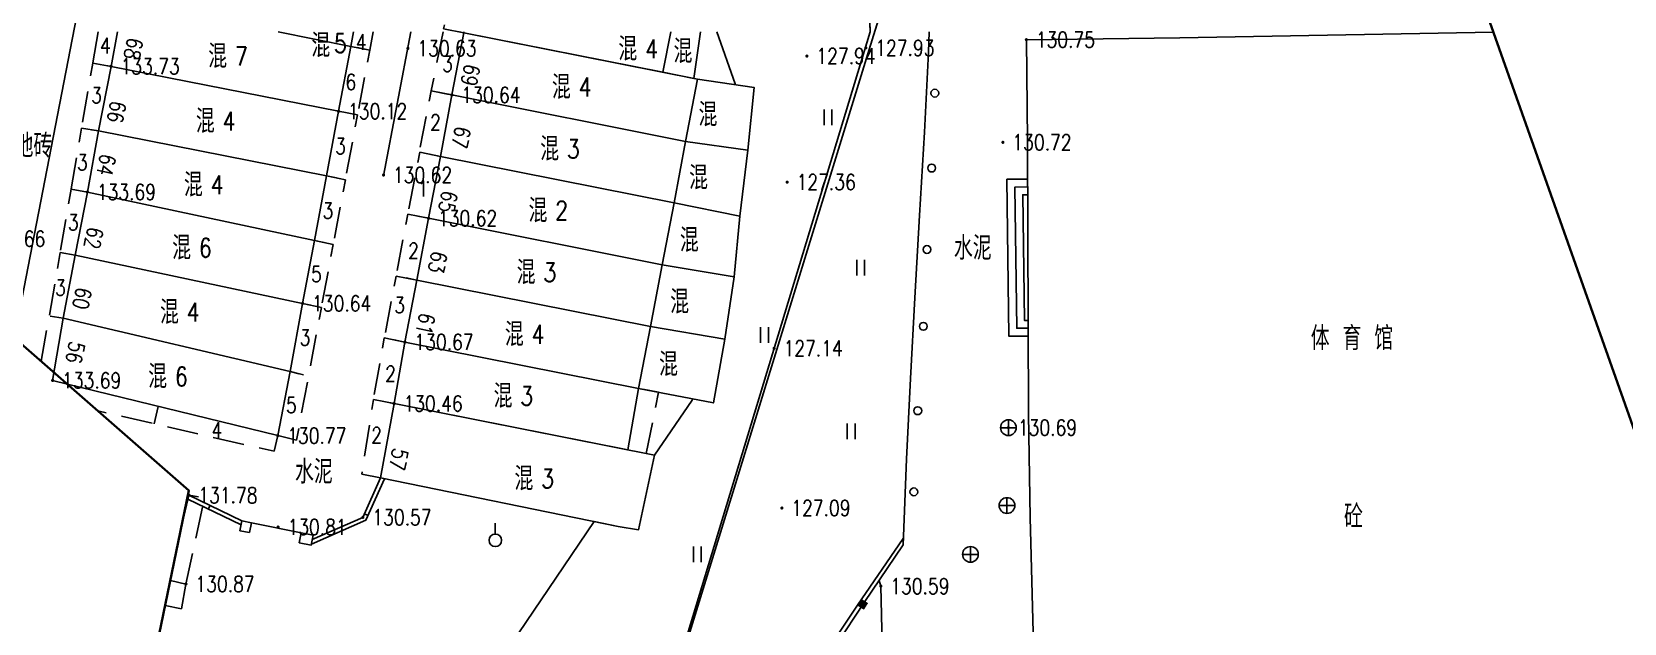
# Model space of a CAD drawing. Extents: x 529262 to 576451, y 2694391 to 2717535.
# Drawn here: x 566516.4 to 566617.8, y 2711214.9 to 2711252.6 of the extents above; entities that cross this region are included whole.
import ezdxf
from ezdxf.enums import TextEntityAlignment as Align
from ezdxf.xclip import XClip

# ---------------------------------------------------------------- set-up
doc = ezdxf.new("R2010")
doc.units = 0
doc.header["$XCLIPFRAME"] = 0
doc.linetypes.add('ACAD_ISO12W100', pattern=[22, 12, -3, 0.5, -3, 0.5, -3])
doc.linetypes.add('X5', pattern=[3, 2, -1])
for name, color, linetype in [('a红线图', 1, 'Continuous'), ('DMTZ', 8, 'Continuous'), ('GCD', 8, 'Continuous'), ('GXYZ', 8, 'Continuous'), ('JMD', 8, 'Continuous'), ('PP-COM', 7, 'Continuous'), ('RD-红线', 7, 'Continuous'), ('ZBTZ', 8, 'Continuous'), ('ZJ', 7, 'Continuous'), ('污水管径标注_W10-', 202, 'Continuous')]:
    doc.layers.add(name, color=color, linetype=linetype)
doc.layers.add('控制界线1', color=30, linetype='ACAD_ISO12W100', lineweight=35)
doc.styles.add('HZ', font='rs.shx', dxfattribs={"width": 0.8, "bigfont": 'hztxt.shx'})
doc.linetypes.add('10422', pattern='A,0.75,[150,AAA.SHX,S=0.5,R=0,X=0,Y=0.5],1.5,[177,AAA.SHX,S=1,R=0,X=0,Y=0.4],0.75', length=3)
doc.linetypes.add('1161', pattern='A,0,[149,AAA.SHX,S=0.15,R=0,X=0,Y=0],-1.6', length=1.6)
doc.linetypes.add('444', pattern='A,4.5,[145,AAA.SHX,S=1,R=0,X=0,Y=1],4.5,-0.5,[146,AAA.SHX,S=1,R=0,X=0,Y=0],-0.5', length=10)
doc.linetypes.add('732', pattern='A,9,-0.5,[162,AAA.SHX,S=1,R=0,X=0,Y=0],-0.5', length=10)

# ---------------------------------------------------------------- blocks, each defined once
blk = doc.blocks.new('A$C19FD0107')
at = {"layer": 'RD-红线', "color": 8}
blk.add_lwpolyline([(-4456.37, 16972), (-4456.98, 16969.65), (-4460.14, 16957.39, 0.015772), (-4462.06, 16948.9), (-4480.87, 16851.83)], format="xyb", dxfattribs=at)
at = {"layer": 'RD-红线', "color": 8, "linetype": 'Continuous', "flags": 128}
blk.add_lwpolyline([(-4480.87, 16851.83), (-4490.05, 16804.5)], dxfattribs=at)
blk = doc.blocks.new('gc002')
at = {"color": 8, "const_width": 1}
blk.add_lwpolyline([(-0.5, 0), (0.5, 0)], dxfattribs=at)
blk = doc.blocks.new('gc043')
for p, q in [((-1, 0), (1, 0)), ((0, -1), (0, 1))]:
    blk.add_line(p, q)
blk.add_circle((0, 0), 1)
blk = doc.blocks.new('GC200')
at = {"linetype": 'Continuous', "const_width": 0.2, "flags": 128}
blk.add_lwpolyline([(-0.1, 0, 1), (0.1, 0, 1)], format="xyb", close=True, dxfattribs=at)
blk = doc.blocks.new('gc125')
at = {"color": 8}
blk.add_line((0, 0.8), (0, 2.2), dxfattribs=at)
blk.add_circle((0, 0), 0.8, dxfattribs=at)
blk = doc.blocks.new('gc121')
at = {"color": 8}
for p, q in [((-0.5, -1), (-0.5, 1)), ((0.5, -1), (0.5, 1))]:
    blk.add_line(p, q, dxfattribs=at)
blk = doc.blocks.new('gc170')
at = {"color": 8, "linetype": 'Continuous'}
blk.add_circle((0, 0), 0.5, dxfattribs=at)

msp = doc.modelspace()

# ---------------------------------------------------------------- linework, layer by layer
at = {"layer": 'a红线图', "color": 8, "linetype": 'Continuous', "lineweight": 0, "flags": 128}
msp.add_lwpolyline([(566610.304, 2711156.366), (566550.359, 2711188.445), (566569.799, 2711252.568), (566569.607, 2711257.235), (566534.769, 2711298.178), (566490.048, 2711309.934), (566487.632, 2711304.43), (566485.732, 2711304.359), (566471.667, 2711301.392), (566439.814, 2711293.156), (566398.395, 2711291.82), (566380.611, 2711292.541), (566369.371, 2711293.398), (566354.467, 2711296.492), (566334.898, 2711300.894), (566329.062, 2711302.94), (566307.729, 2711309.881), (566292.891, 2711316.021), (566275.762, 2711324.076), (566251.375, 2711336.425), (566235.869, 2711345.727), (566223.396, 2711352.879), (566218.243, 2711353.629)], dxfattribs=at)
msp.add_lwpolyline([(566610.304, 2711156.366), (566550.359, 2711188.445), (566569.799, 2711252.568), (566569.607, 2711257.235), (566534.769, 2711298.178), (566490.048, 2711309.934), (566487.632, 2711304.43), (566485.732, 2711304.359), (566471.667, 2711301.392), (566439.814, 2711293.156), (566398.395, 2711291.82), (566380.611, 2711292.541), (566369.371, 2711293.398), (566354.467, 2711296.492), (566334.898, 2711300.894), (566329.062, 2711302.94), (566307.729, 2711309.881), (566292.891, 2711316.021), (566275.762, 2711324.076), (566251.375, 2711336.425), (566235.869, 2711345.727), (566223.396, 2711352.879), (566218.243, 2711353.629)], dxfattribs=at)
at = {"layer": 'DMTZ', "linetype": '10422', "flags": 128}
for points in [[(566538.815, 2711243.405), (566540.551, 2711252.568)], [(566560.054, 2711252.568), (566561.215, 2711249.258), (566561.226, 2711249.198)], [(566562.011, 2711245.036), (566561.516, 2711240.82), (566561.149, 2711236.969), (566560.558, 2711232.987)], [(566558.506, 2711229.187), (566558.464, 2711229.109), (566556.075, 2711225.597), (566555.066, 2711220.855), (566553.767, 2711221.06), (566552.231, 2711221.384), (566531.006, 2711189.995), (566533.814, 2711180.662), (566535.331, 2711180.196), (566548.109, 2711173.981)], [(566614.998, 2711164.569), (566613.222, 2711166.065), (566609.952, 2711168.875), (566609.595, 2711169.158), (566604.421, 2711168.86), (566598.989, 2711168.909), (566593.466, 2711168.922), (566593.064, 2711169.192), (566586.981, 2711172.011), (566580.548, 2711175.165), (566574.853, 2711177.994), (566569.126, 2711180.805), (566563.428, 2711183.628), (566557.725, 2711186.456), (566555.427, 2711190.612), (566553.808, 2711195.522), (566557.699, 2711200.644), (566561.582, 2711205.689), (566565.474, 2711210.761), (566569.003, 2711216.042), (566571.917, 2711220.298)]]:
    msp.add_lwpolyline(points, dxfattribs=at)
at = {"layer": 'GXYZ', "linetype": '732', "flags": 128}
for points in [[(566534.851, 2711298.157), (566569.657, 2711257.235), (566569.657, 2711257.235), (566569.657, 2711257.235), (566569.657, 2711257.235), (566569.657, 2711257.235), (566569.799, 2711252.568)], [(566569.799, 2711252.568), (566550.359, 2711188.445), (566610.304, 2711156.366)]]:
    msp.add_lwpolyline(points, dxfattribs=at)
at = {"layer": 'JMD', "linetype": 'Continuous'}
for p, q in [((566527.775, 2711222.398), (566527.666, 2711222.173)), ((566537.607, 2711221.864), (566537.836, 2711221.762))]:
    msp.add_line(p, q, dxfattribs=at)
at = {"layer": 'JMD', "linetype": 'X5', "flags": 128}
for points in [[(566544.866, 2711257.397), (566543.621, 2711257.645), (566542.648, 2711252.764), (566543.933, 2711252.508)], [(566520.658, 2711252.568), (566520.313, 2711250.571), (566521.475, 2711250.37)], [(566538.158, 2711252.568), (566537.94, 2711251.402), (566536.739, 2711251.642)], [(566542.609, 2711252.568), (566541.86, 2711248.808), (566543.175, 2711248.546)], [(566543.632, 2711252.568), (566543.933, 2711252.508)], [(566543.933, 2711252.508), (566543.632, 2711252.568)], [(566536.739, 2711251.642), (566537.94, 2711251.402), (566537.166, 2711247.273), (566535.96, 2711247.511)], [(566521.475, 2711250.37), (566520.313, 2711250.571), (566519.6, 2711246.44), (566520.663, 2711246.256)], [(566543.175, 2711248.546), (566541.86, 2711248.808), (566541.081, 2711244.904), (566542.443, 2711244.633)], [(566535.96, 2711247.511), (566537.166, 2711247.273), (566536.393, 2711243.151), (566535.2, 2711243.387)], [(566520.663, 2711246.256), (566519.6, 2711246.44), (566518.927, 2711242.543), (566519.964, 2711242.364)], [(566535.2, 2711243.387), (566536.393, 2711243.151), (566535.62, 2711239.027), (566534.428, 2711239.281)], [(566519.964, 2711242.364), (566518.927, 2711242.543), (566518.23, 2711238.503), (566519.183, 2711238.338)], [(566534.428, 2711239.281), (566535.62, 2711239.027), (566534.867, 2711235.012), (566533.67, 2711235.266)], [(566519.183, 2711238.338), (566518.23, 2711238.503), (566517.534, 2711234.474), (566518.433, 2711234.319)], [(566533.67, 2711235.266), (566534.867, 2711235.012), (566534.047, 2711230.649), (566532.873, 2711230.925)], [(566517.016, 2711231.582), (566517.534, 2711234.474), (566518.433, 2711234.319)], [(566532.087, 2711226.846), (566533.281, 2711226.553), (566534.047, 2711230.649), (566532.873, 2711230.925)], [(566555.549, 2711225.701), (566555.549, 2711225.701), (566556.324, 2711229.607), (566555.065, 2711229.849)], [(566532.087, 2711226.846), (566532.087, 2711226.846), (566532.087, 2711226.846), (566531.858, 2711225.848), (566520.628, 2711228.424)], [(566524.21, 2711227.602), (566524.48, 2711228.712)], [(566526.241, 2711217.395), (566527.432, 2711222.876), (566526.428, 2711223.049)]]:
    msp.add_lwpolyline(points, dxfattribs=at)
at = {"layer": 'JMD', "linetype": 'Continuous', "flags": 128}
for points in [[(566521.884, 2711252.568), (566521.475, 2711250.37), (566535.96, 2711247.511), (566536.739, 2711251.642), (566532.106, 2711252.568)], [(566532.106, 2711252.568), (566536.739, 2711251.642), (566536.913, 2711252.568)], [(566559.004, 2711252.568), (566558.569, 2711249.6), (566556.602, 2711249.991), (566557.114, 2711252.568)], [(566579.874, 2711233.191), (566578.642, 2711233.176), (566578.515, 2711243.175), (566579.842, 2711243.192)], [(566579.868, 2711233.691), (566579.136, 2711233.682), (566579.021, 2711242.681), (566579.848, 2711242.692)], [(566579.862, 2711234.191), (566579.629, 2711234.188), (566579.527, 2711242.188), (566579.854, 2711242.192)], [(566534.229, 2711219.933), (566537.697, 2711221.453), (566538.883, 2711224.101)], [(566534.286, 2711220.231), (566537.509, 2711221.643), (566538.632, 2711224.152)], [(566525.899, 2711220.791), (566526.428, 2711223.049), (566526.368, 2711223.063)], [(566529.749, 2711221.167), (566526.369, 2711222.8)], [(566529.797, 2711221.421), (566526.428, 2711223.049)], [(566524.915, 2711216.018), (566525.955, 2711215.821), (566526.241, 2711217.395), (566525.247, 2711217.628)]]:
    msp.add_lwpolyline(points, dxfattribs=at)
for points, elevation in [([(566543.933, 2711252.508), (566543.175, 2711248.546), (566558.054, 2711245.59), (566558.812, 2711249.552)], 132.31), ([(566543.175, 2711248.546), (566542.443, 2711244.633), (566557.322, 2711241.677), (566558.054, 2711245.59)], 132.315), ([(566542.443, 2711244.633), (566541.687, 2711240.69), (566556.566, 2711237.734), (566557.322, 2711241.677)], 132.339), ([(566541.687, 2711240.69), (566540.932, 2711236.753), (566555.811, 2711233.797), (566556.566, 2711237.734)], 132.297), ([(566530.287, 2711220.667), (566530.406, 2711221.3), (566529.797, 2711221.421), (566529.678, 2711220.788)], 132.404), ([(566534.339, 2711220.509), (566533.576, 2711220.66), (566533.455, 2711220.027), (566534.218, 2711219.876)], 132.401)]:
    msp.add_lwpolyline(points, close=True, dxfattribs=dict(at, elevation=elevation))
for points, elevation in [([(566543.944, 2711252.568), (566543.933, 2711252.508), (566556.602, 2711249.991), (566557.114, 2711252.568)], 137.542), ([(566609.498, 2711252.545), (566589.528, 2711252.185), (566579.752, 2711252.066), (566579.834, 2711245.626), (566579.891, 2711228.191), (566579.987, 2711221.636), (566580.755, 2711192.34), (566580.886, 2711184.498), (566590.687, 2711184.668), (566590.648, 2711188.874), (566596.315, 2711188.927), (566596.345, 2711185.757), (566614.998, 2711186.06)], 132.401)]:
    msp.add_lwpolyline(points, dxfattribs=dict(at, elevation=elevation))
at = {"layer": 'JMD', "linetype": '444', "flags": 128}
msp.add_lwpolyline([(566614.998, 2711164.888), (566613.034, 2711166.525), (566609.765, 2711169.333), (566604.414, 2711169.118), (566598.379, 2711169.156), (566593.633, 2711169.063), (566587.158, 2711172.111), (566580.739, 2711175.292), (566575.015, 2711178.107), (566574.653, 2711178.451), (566569.277, 2711180.928), (566568.823, 2711181.213), (566563.564, 2711183.766), (566563.228, 2711184.085), (566557.883, 2711186.573), (566557.72, 2711187.059), (566555.678, 2711190.731), (566555.471, 2711191.193), (566554.007, 2711195.341), (566554.412, 2711195.796), (566558.149, 2711200.681), (566562.084, 2711205.869), (566565.902, 2711210.874), (566569.426, 2711216.224), (566571.901, 2711219.89), (566572.11, 2711225.339), (566572.371, 2711230.493), (566572.651, 2711235.621), (566572.938, 2711240.862), (566573.259, 2711246.169), (566573.513, 2711251.283), (566573.561, 2711252.568)], dxfattribs=at)
at = {"layer": 'JMD', "linetype": 'Continuous', "flags": 128}
for points in [[(566535.2, 2711243.387), (566535.96, 2711247.511), (566521.475, 2711250.37), (566520.663, 2711246.256)], [(566558.054, 2711245.59), (566562.011, 2711245.036), (566562.42, 2711249.023), (566558.812, 2711249.552)], [(566534.428, 2711239.281), (566535.2, 2711243.387), (566520.663, 2711246.256), (566519.964, 2711242.364)], [(566557.322, 2711241.677), (566561.516, 2711240.82), (566562.011, 2711245.036), (566558.054, 2711245.59)], [(566533.67, 2711235.266), (566534.428, 2711239.281), (566519.964, 2711242.364), (566519.183, 2711238.338)], [(566556.566, 2711237.734), (566561.149, 2711236.969), (566561.516, 2711240.82), (566557.322, 2711241.677)], [(566532.873, 2711230.925), (566533.67, 2711235.266), (566519.183, 2711238.338), (566518.433, 2711234.319)], [(566555.811, 2711233.797), (566560.558, 2711232.987), (566561.149, 2711236.969), (566556.566, 2711237.734)], [(566540.932, 2711236.753), (566540.186, 2711232.805), (566555.065, 2711229.849), (566555.811, 2711233.797)], [(566532.087, 2711226.846), (566532.873, 2711230.925), (566518.433, 2711234.319), (566517.752, 2711230.363)], [(566555.065, 2711229.849), (566559.824, 2711228.933), (566560.558, 2711232.987), (566555.811, 2711233.797)], [(566540.186, 2711232.805), (566539.493, 2711228.891), (566554.372, 2711225.935), (566555.065, 2711229.849)], [(566539.493, 2711228.891), (566538.632, 2711224.152), (566553.767, 2711221.06), (566555.066, 2711220.855), (566556.075, 2711225.597)]]:
    msp.add_lwpolyline(points, close=True, dxfattribs=at)
at = {"layer": 'JMD', "linetype": 'X5', "flags": 128}
for points, elevation in [([(566542.443, 2711244.633), (566541.128, 2711244.895), (566540.372, 2711240.952), (566541.687, 2711240.69)], 0.024), ([(566541.687, 2711240.69), (566540.372, 2711240.952), (566539.617, 2711237.015), (566540.932, 2711236.753)], -0.018), ([(566540.932, 2711236.753), (566539.617, 2711237.015), (566538.871, 2711233.067), (566540.186, 2711232.805)], 0.006), ([(566540.186, 2711232.805), (566538.871, 2711233.067), (566538.178, 2711229.153), (566539.454, 2711228.892)], 0.034), ([(566539.493, 2711228.891), (566538.178, 2711229.153), (566537.43, 2711224.382), (566538.632, 2711224.152)], -0.172)]:
    msp.add_lwpolyline(points, dxfattribs=dict(at, elevation=elevation))
at = {"layer": 'ZBTZ', "linetype": '1161', "flags": 128}
msp.add_lwpolyline([(566530.406, 2711221.3), (566533.576, 2711220.66)], dxfattribs=at)
at = {"layer": 'ZBTZ', "linetype": 'Continuous', "elevation": 133.624, "flags": 128}
msp.add_lwpolyline([(566614.998, 2711167.185), (566609.857, 2711177.138), (566581.125, 2711176.764), (566571.299, 2711182.393), (566570.486, 2711217.255), (566570.386, 2711217.616)], dxfattribs=at)
at = {"layer": '控制界线1', "color": 252, "linetype": 'Continuous', "flags": 128}
msp.add_lwpolyline([(566606.933, 2711087.702), (566644.711, 2711153.019), (566598.698, 2711283.071), (566496.002, 2711357.662), (566390.249, 2711365.689), (566217.966, 2711433.767), (566135.414, 2711495.399), (566100.815, 2711531.11), (566057.471, 2711541.747), (566041.502, 2711497.298), (566109.581, 2711415.474), (566178.415, 2711344.369), (566249.168, 2711298.339), (566348.438, 2711264.105), (566455.277, 2711261.066), (566502.459, 2711244.312), (566526.428, 2711223.352), (566516.162, 2711173.585), (566513.881, 2711148.132)], close=True, dxfattribs=at)
msp.add_lwpolyline([(566606.933, 2711087.702), (566644.711, 2711153.019), (566598.698, 2711283.071), (566496.002, 2711357.662), (566390.249, 2711365.689), (566217.966, 2711433.767), (566135.414, 2711495.399), (566100.815, 2711531.11), (566057.471, 2711541.747), (566041.502, 2711497.298), (566109.581, 2711415.474), (566178.415, 2711344.369), (566249.168, 2711298.339), (566348.438, 2711264.105), (566455.277, 2711261.066), (566502.459, 2711244.312), (566526.428, 2711223.352), (566516.162, 2711173.585), (566513.881, 2711148.132)], close=True, dxfattribs=at)
msp.add_lwpolyline([(566606.933, 2711087.702), (566644.711, 2711153.019), (566598.698, 2711283.071), (566496.002, 2711357.662), (566390.249, 2711365.689), (566217.966, 2711433.767), (566135.414, 2711495.399), (566100.815, 2711531.11), (566057.471, 2711541.747), (566041.502, 2711497.298), (566109.581, 2711415.474), (566178.415, 2711344.369), (566249.168, 2711298.339), (566348.438, 2711264.105), (566455.277, 2711261.066), (566502.459, 2711244.312), (566526.428, 2711223.352), (566516.162, 2711173.585), (566513.881, 2711148.132)], close=True, dxfattribs=at)
at = {"layer": '污水管径标注_W10-'}
msp.add_lwpolyline([(566419.906, 2711324.248), (566434.523, 2711326.212), (566441.676, 2711327.174), (566456.535, 2711329.776), (566476.199, 2711330.527), (566483.826, 2711328.179), (566487.173, 2711315.21), (566488.379, 2711312.043), (566490.125, 2711309.281), (566497.23, 2711307.718), (566516.763, 2711303.42), (566535.067, 2711299.392), (566536.601, 2711296.026), (566548.037, 2711282.702), (566561.064, 2711267.527), (566571.101, 2711255.834), (566569.751, 2711251.447), (566563.867, 2711232.332), (566557.984, 2711213.217)], dxfattribs=at)

# ---------------------------------------------------------------- block references
at = {"layer": 'GCD', "linetype": 'Continuous'}
ref = msp.add_blockref('GC200', (566579.752, 2711252.066, 130.75), dxfattribs=dict(at, xscale=0.5, yscale=0.5))
ref.add_attrib('height', '130.75', dxfattribs={"linetype": 'Continuous', "height": 1, "style": 'HZ', "width": 0.8}).set_placement((566580.352, 2711252.066, 130.75), align=Align.MIDDLE_LEFT)
ref = msp.add_blockref('GC200', (566540.375, 2711251.514, 130.63), dxfattribs=dict(at, xscale=0.5, yscale=0.5, zscale=0.5))
ref.add_attrib('height', '130.63', dxfattribs={"linetype": 'Continuous', "height": 1, "style": 'HZ', "width": 0.8}).set_placement((566540.975, 2711251.514, 130.63), align=Align.MIDDLE_LEFT)
ref = msp.add_blockref('GC200', (566565.78, 2711251.025, 127.941), dxfattribs=dict(at, xscale=0.5, yscale=0.5))
ref.add_attrib('height', '127.94', dxfattribs={"linetype": 'Continuous', "height": 1, "style": 'HZ', "width": 0.8}).set_placement((566566.38, 2711251.025, 127.941), align=Align.MIDDLE_LEFT)
ref = msp.add_blockref('GC200', (566569.532, 2711251.543, 127.93), dxfattribs=dict(at, xscale=0.5, yscale=0.5, zscale=0.5))
ref.add_attrib('height', '127.93', dxfattribs={"linetype": 'Continuous', "height": 1, "style": 'HZ', "width": 0.8}).set_placement((566570.132, 2711251.543, 127.93), align=Align.MIDDLE_LEFT)
ref = msp.add_blockref('GC200', (566521.475, 2711250.37, 133.73), dxfattribs=dict(at, xscale=0.5, yscale=0.5))
ref.add_attrib('height', '133.73', dxfattribs={"linetype": 'Continuous', "height": 1, "style": 'HZ', "width": 0.8}).set_placement((566522.075, 2711250.37, 133.73), align=Align.MIDDLE_LEFT)
ref = msp.add_blockref('GC200', (566543.175, 2711248.546, 130.635), dxfattribs=dict(at, xscale=0.5, yscale=0.5))
ref.add_attrib('height', '130.64', dxfattribs={"linetype": 'Continuous', "height": 1, "style": 'HZ', "width": 0.8}).set_placement((566543.775, 2711248.546, 130.635), align=Align.MIDDLE_LEFT)
ref = msp.add_blockref('GC200', (566535.96, 2711247.511, 130.122), dxfattribs=dict(at, xscale=0.5, yscale=0.5))
ref.add_attrib('height', '130.12', dxfattribs={"linetype": 'Continuous', "height": 1, "style": 'HZ', "width": 0.8}).set_placement((566536.56, 2711247.511, 130.122), align=Align.MIDDLE_LEFT)
ref = msp.add_blockref('GC200', (566578.26, 2711245.529, 130.721), dxfattribs=dict(at, xscale=0.5, yscale=0.5))
ref.add_attrib('height', '130.72', dxfattribs={"linetype": 'Continuous', "height": 1, "style": 'HZ', "width": 0.8}).set_placement((566578.86, 2711245.529, 130.721), align=Align.MIDDLE_LEFT)
ref = msp.add_blockref('GC200', (566538.821, 2711243.45, 130.62), dxfattribs=dict(at, xscale=0.5, yscale=0.5, zscale=0.5))
ref.add_attrib('height', '130.62', dxfattribs={"linetype": 'Continuous', "height": 1, "style": 'HZ', "width": 0.8}).set_placement((566539.421, 2711243.45, 130.62), align=Align.MIDDLE_LEFT)
ref = msp.add_blockref('GC200', (566564.522, 2711242.996, 127.361), dxfattribs=dict(at, xscale=0.5, yscale=0.5))
ref.add_attrib('height', '127.36', dxfattribs={"linetype": 'Continuous', "height": 1, "style": 'HZ', "width": 0.8}).set_placement((566565.122, 2711242.996, 127.361), align=Align.MIDDLE_LEFT)
ref = msp.add_blockref('GC200', (566519.964, 2711242.364, 133.69), dxfattribs=dict(at, xscale=0.5, yscale=0.5))
ref.add_attrib('height', '133.69', dxfattribs={"linetype": 'Continuous', "height": 1, "style": 'HZ', "width": 0.8}).set_placement((566520.564, 2711242.364, 133.69), align=Align.MIDDLE_LEFT)
ref = msp.add_blockref('GC200', (566541.687, 2711240.69, 130.617), dxfattribs=dict(at, xscale=0.5, yscale=0.5))
ref.add_attrib('height', '130.62', dxfattribs={"linetype": 'Continuous', "height": 1, "style": 'HZ', "width": 0.8}).set_placement((566542.287, 2711240.69, 130.617), align=Align.MIDDLE_LEFT)
ref = msp.add_blockref('GC200', (566512.916, 2711239.386, 133.66), dxfattribs=dict(at, xscale=0.5, yscale=0.5))
ref.add_attrib('height', '133.66', dxfattribs={"linetype": 'Continuous', "height": 1, "style": 'HZ', "width": 0.8}).set_placement((566513.516, 2711239.386, 133.66), align=Align.MIDDLE_LEFT)
ref = msp.add_blockref('GC200', (566533.67, 2711235.266, 130.638), dxfattribs=dict(at, xscale=0.5, yscale=0.5))
ref.add_attrib('height', '130.64', dxfattribs={"linetype": 'Continuous', "height": 1, "style": 'HZ', "width": 0.8}).set_placement((566534.27, 2711235.266, 130.638), align=Align.MIDDLE_LEFT)
ref = msp.add_blockref('GC200', (566540.186, 2711232.805, 130.669), dxfattribs=dict(at, xscale=0.5, yscale=0.5))
ref.add_attrib('height', '130.67', dxfattribs={"linetype": 'Continuous', "height": 1, "style": 'HZ', "width": 0.8}).set_placement((566540.786, 2711232.805, 130.669), align=Align.MIDDLE_LEFT)
ref = msp.add_blockref('GC200', (566563.692, 2711232.405, 127.14), dxfattribs=dict(at, xscale=0.5, yscale=0.5, zscale=0.5))
ref.add_attrib('height', '127.14', dxfattribs={"linetype": 'Continuous', "height": 1, "style": 'HZ', "width": 0.8}).set_placement((566564.292, 2711232.405, 127.14), align=Align.MIDDLE_LEFT)
ref = msp.add_blockref('GC200', (566517.752, 2711230.363, 133.685), dxfattribs=dict(at, xscale=0.5, yscale=0.5))
ref.add_attrib('height', '133.69', dxfattribs={"linetype": 'Continuous', "height": 1, "style": 'HZ', "width": 0.8}).set_placement((566518.352, 2711230.363, 133.685), align=Align.MIDDLE_LEFT)
ref = msp.add_blockref('GC200', (566539.493, 2711228.891, 130.463), dxfattribs=dict(at, xscale=0.5, yscale=0.5))
ref.add_attrib('height', '130.46', dxfattribs={"linetype": 'Continuous', "height": 1, "style": 'HZ', "width": 0.8}).set_placement((566540.093, 2711228.891, 130.463), align=Align.MIDDLE_LEFT)
ref = msp.add_blockref('GC200', (566532.087, 2711226.846, 130.769), dxfattribs=dict(at, xscale=0.5, yscale=0.5))
ref.add_attrib('height', '130.77', dxfattribs={"linetype": 'Continuous', "height": 1, "style": 'HZ', "width": 0.8}).set_placement((566532.687, 2711226.846, 130.769), align=Align.MIDDLE_LEFT)
ref = msp.add_blockref('GC200', (566578.61, 2711227.354, 130.693), dxfattribs=dict(at, xscale=0.5, yscale=0.5))
ref.add_attrib('height', '130.69', dxfattribs={"linetype": 'Continuous', "height": 1, "style": 'HZ', "width": 0.8}).set_placement((566579.21, 2711227.354, 130.693), align=Align.MIDDLE_LEFT)
ref = msp.add_blockref('GC200', (566526.428, 2711223.049, 131.779), dxfattribs=dict(at, xscale=0.5, yscale=0.5))
ref.add_attrib('height', '131.78', dxfattribs={"linetype": 'Continuous', "height": 1, "style": 'HZ', "width": 0.8}).set_placement((566527.028, 2711223.049, 131.779), align=Align.MIDDLE_LEFT)
ref = msp.add_blockref('GC200', (566537.509, 2711221.643, 130.567), dxfattribs=dict(at, xscale=0.5, yscale=0.5))
ref.add_attrib('height', '130.57', dxfattribs={"linetype": 'Continuous', "height": 1, "style": 'HZ', "width": 0.8}).set_placement((566538.109, 2711221.643, 130.567), align=Align.MIDDLE_LEFT)
ref = msp.add_blockref('GC200', (566564.185, 2711222.236, 127.09), dxfattribs=dict(at, xscale=0.5, yscale=0.5, zscale=0.5))
ref.add_attrib('height', '127.09', dxfattribs={"linetype": 'Continuous', "height": 1, "style": 'HZ', "width": 0.8}).set_placement((566564.785, 2711222.236, 127.09), align=Align.MIDDLE_LEFT)
ref = msp.add_blockref('GC200', (566532.107, 2711221.026, 130.81), dxfattribs=dict(at, xscale=0.5, yscale=0.5))
ref.add_attrib('height', '130.81', dxfattribs={"linetype": 'Continuous', "height": 1, "style": 'HZ', "width": 0.8}).set_placement((566532.707, 2711221.026, 130.81), align=Align.MIDDLE_LEFT)
ref = msp.add_blockref('GC200', (566526.241, 2711217.395, 130.865), dxfattribs=dict(at, xscale=0.5, yscale=0.5))
ref.add_attrib('height', '130.87', dxfattribs={"linetype": 'Continuous', "height": 1, "style": 'HZ', "width": 0.8}).set_placement((566526.841, 2711217.395, 130.865), align=Align.MIDDLE_LEFT)
ref = msp.add_blockref('GC200', (566570.486, 2711217.255, 130.594), dxfattribs=dict(at, xscale=0.5, yscale=0.5))
ref.add_attrib('height', '130.59', dxfattribs={"linetype": 'Continuous', "height": 1, "style": 'HZ', "width": 0.8}).set_placement((566571.086, 2711217.255, 130.594), align=Align.MIDDLE_LEFT)
at = {"layer": 'GXYZ', "linetype": 'Continuous', "xscale": 0.5, "yscale": 0.5}
for p in [(566578.61, 2711227.354, 130.688), (566578.519, 2711222.394, 130.661), (566576.192, 2711219.284, 130.606)]:
    msp.add_blockref('gc043', p, dxfattribs=at)
at = {"layer": 'JMD', "linetype": 'Continuous', "xscale": 0.5, "yscale": 0.5, "zscale": 0.5}
for p in [(566573.925, 2711248.662), (566573.722, 2711243.89), (566573.425, 2711238.705), (566573.191, 2711233.812), (566572.837, 2711228.433), (566572.589, 2711223.264)]:
    msp.add_blockref('gc170', p, dxfattribs=at)
at = {"layer": 'JMD', "linetype": 'Continuous', "xscale": 0.4999999999752439, "yscale": 0.4999999999752439, "zscale": 0.4999999999752439, "rotation": 327.7060646530218}
msp.add_blockref('gc002', (566569.332, 2711216.101, 132.186), dxfattribs=at)
at = {"layer": 'PP-COM'}
ref = msp.add_blockref('A$C19FD0107', (570997.993, 2694390.603), dxfattribs=at)
XClip(ref).set_block_clipping_path([(-9366.4383134884, 14428.6043910822), (-3328.4480743363, 17452.7484863754)])
at = {"layer": 'ZBTZ', "linetype": 'Continuous', "xscale": 0.5, "yscale": 0.5, "zscale": 0.5}
for name, p in [('gc121', (566567.121, 2711247.126)), ('gc125', (566545.938, 2711220.178)), ('gc121', (566558.802, 2711219.277))]:
    msp.add_blockref(name, p, dxfattribs=at)
at = {"layer": 'ZBTZ', "linetype": 'X5', "xscale": 0.5, "yscale": 0.5, "zscale": 0.5}
for p in [(566569.198, 2711237.555), (566563.079, 2711233.249), (566568.592, 2711227.118)]:
    msp.add_blockref('gc121', p, dxfattribs=at)

# ---------------------------------------------------------------- texts
at = {"layer": 'JMD', "linetype": 'Continuous', "style": 'HZ', "width": 0.8}
for s, p in [('混', (566535.426, 2711251.708)), ('混', (566528.856, 2711251.015)), ('混', (566554.974, 2711251.482)), ('混', (566558.488, 2711251.332)), ('混', (566550.743, 2711249.049)), ('混', (566528.074, 2711246.881)), ('混', (566560.074, 2711247.3)), ('混', (566549.998, 2711245.112)), ('混', (566527.313, 2711242.822)), ('混', (566559.476, 2711243.281)), ('混', (566549.254, 2711241.184)), ('混', (566526.561, 2711238.812)), ('混', (566558.888, 2711239.3)), ('混', (566548.499, 2711237.244)), ('混', (566558.271, 2711235.372)), ('混', (566525.789, 2711234.712)), ('混', (566547.748, 2711233.301)), ('混', (566557.564, 2711231.392)), ('混', (566525.036, 2711230.613)), ('混', (566547.029, 2711229.37)), ('混', (566548.356, 2711224.111)), ('砼', (566601.176, 2711221.706))]:
    msp.add_text(s, height=1.5, dxfattribs=at).set_placement(p, align=Align.MIDDLE_RIGHT)
for s, p in [('7', (566529.356, 2711251.015)), ('5', (566535.665, 2711251.835)), ('4', (566555.474, 2711251.482)), ('4', (566551.243, 2711249.049)), ('4', (566528.574, 2711246.881)), ('3', (566550.498, 2711245.112)), ('4', (566527.813, 2711242.822)), ('2', (566549.754, 2711241.184)), ('6', (566527.061, 2711238.812)), ('3', (566548.999, 2711237.244)), ('4', (566526.289, 2711234.712)), ('4', (566548.248, 2711233.301)), ('6', (566525.536, 2711230.613)), ('3', (566547.529, 2711229.37)), ('3', (566548.856, 2711224.111))]:
    msp.add_text(s, height=1.2, dxfattribs=at).set_placement(p, align=Align.MIDDLE_LEFT)
at = {"layer": 'ZJ', "color": 8, "linetype": 'Continuous', "style": 'HZ', "width": 0.8}
for s, height, p in [('4', 1, (566521.112, 2711251.686)), ('4', 1, (566537.396, 2711251.912)), ('3', 1, (566542.895, 2711250.526)), ('6', 1, (566536.741, 2711249.372)), ('3', 1, (566520.548, 2711248.531)), ('2', 1, (566542.129, 2711246.8)), ('地砖', 1.5, (566516.528, 2711245.386)), ('3', 1, (566536.084, 2711245.286)), ('3', 1, (566519.647, 2711244.251)), ('1', 1, (566541.336, 2711242.569)), ('3', 1, (566535.285, 2711241.172)), ('3', 1, (566519.067, 2711240.432)), ('水泥', 1.5, (566576.339, 2711238.874)), ('2', 1, (566540.731, 2711238.622)), ('5', 1, (566534.552, 2711237.135)), ('3', 1, (566518.253, 2711236.264)), ('3', 1, (566539.844, 2711235.159)), ('3', 1, (566533.824, 2711233.092)), ('体 育 馆', 1.5, (566600.483, 2711233.134)), ('2', 1, (566539.269, 2711230.785)), ('5', 1, (566532.957, 2711228.792)), ('4 ', 1, (566528.493, 2711227.201)), ('2', 1, (566538.38, 2711226.877)), ('水泥', 1.5, (566534.385, 2711224.619))]:
    msp.add_text(s, height=height, dxfattribs=at).set_placement(p, align=Align.MIDDLE)
for s, p in [('68', (566522.895, 2711251.485)), ('69', (566544.357, 2711249.804)), ('66', (566521.823, 2711247.464)), ('67', (566543.756, 2711245.838)), ('64', (566521.167, 2711244.087)), ('65', (566542.923, 2711241.744)), ('62', (566520.366, 2711239.43)), ('63', (566542.266, 2711237.891)), ('60', (566519.623, 2711235.582)), ('61', (566541.495, 2711233.957)), ('56', (566519.191, 2711232.14)), ('57', (566539.784, 2711225.339))]:
    msp.add_text(s, height=1, rotation=258.72787, dxfattribs=at).set_placement(p, align=Align.MIDDLE)

doc.saveas('drawing.dxf')
